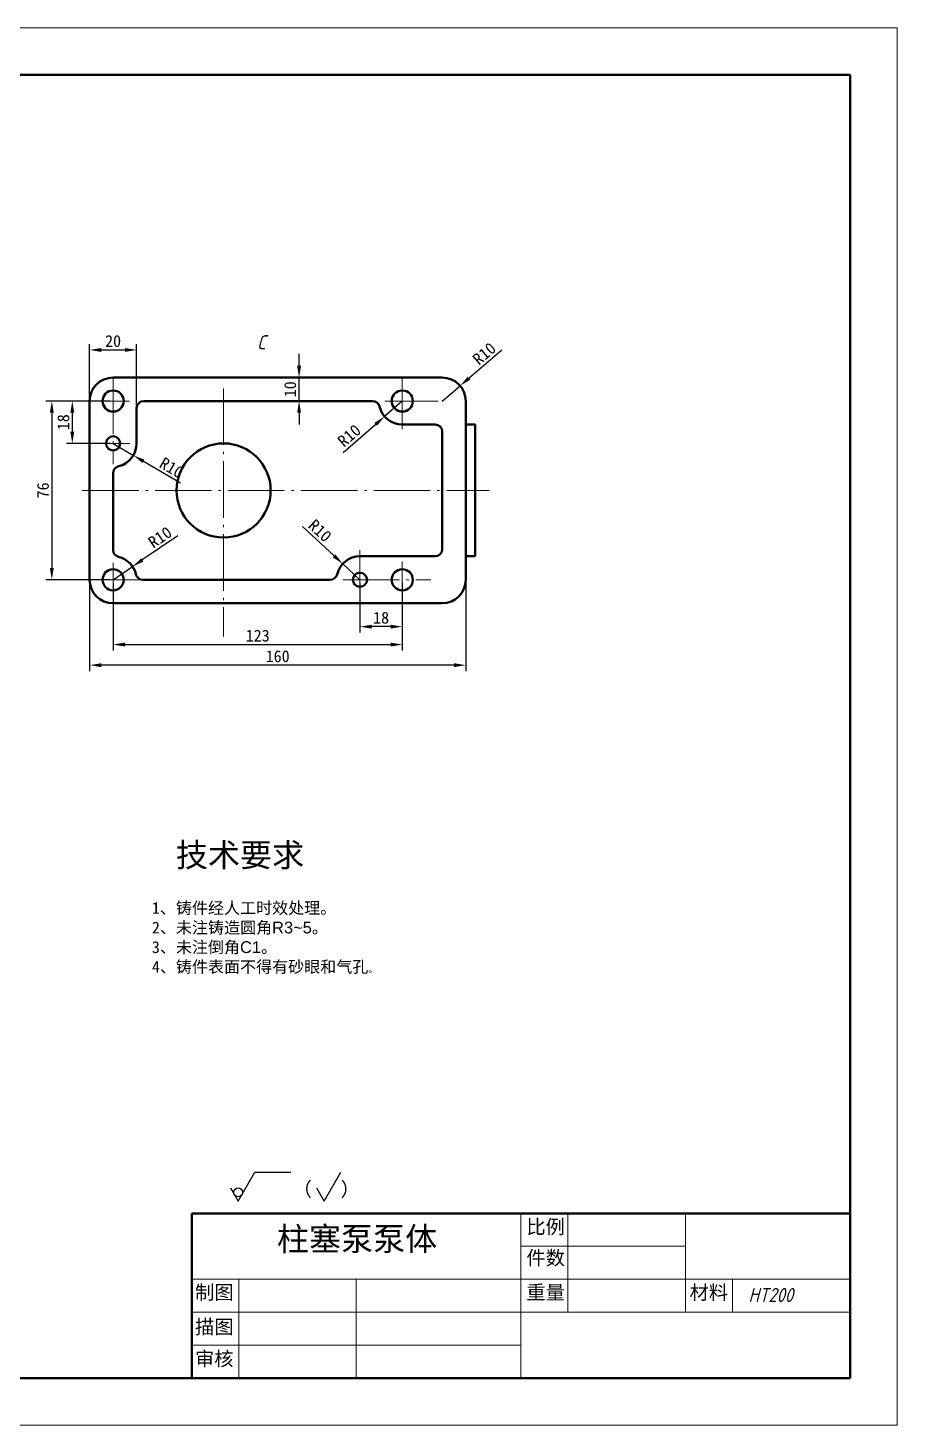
# Model space of a CAD drawing. Header units: millimetres. Extents: x 455 to 875, y 6 to 303.
# Drawn here: x 690.2 to 875, y 6.4 to 303.4 of the extents above; entities that cross this region are included whole.
import ezdxf

# ---------------------------------------------------------------- set-up
doc = ezdxf.new("R2010")
doc.units = ezdxf.units.MM
doc.linetypes.add('MYCENTER', pattern=[15.5, 12, -1.5, 0.5, -1.5])
doc.layers.add('尺寸层', color=7, linetype='Continuous')
doc.layers.add('标注层', color=7, linetype='Continuous')
for name, color, linetype, lineweight in [('点画线', 1, 'MYCENTER', 20), ('粗实线', 6, 'Continuous', 50), ('细实线', 7, 'Continuous', 20)]:
    doc.layers.add(name, color=color, linetype=linetype, lineweight=lineweight)
doc.styles.add('字符式样', font='gbeitc.shx')
doc.styles.add('汉字式样', font='SIMFANG.TTF', dxfattribs={"height": 3})
doc.dimstyles.new('ISO-25', dxfattribs={"dimtxt": 2.5, "dimasz": 2.5, "dimexe": 1.25, "dimexo": 0.625, "dimtad": 1, "dimlfac": 2, "dimtxsty": 'Standard', "dimcen": 2.5, "dimadec": 0, "dimazin": 0, "dimtfac": 1, "dimtmove": 0, "dimatfit": 3, "dimfxl": 0, "dimarcsym": 0})

# ---------------------------------------------------------------- blocks, each defined once
blk = doc.blocks.new('*D209')
at = {"layer": 'Defpoints', "color": 0}
for p in [(713.29, 234.98), (703.29, 224.12), (713.29, 222.62)]:
    blk.add_point(p, dxfattribs=at)
at = {"layer": '尺寸层', "color": 0, "lineweight": -2}
for p, q in [((703.29, 224.74), (703.29, 236.23)), ((705.79, 234.98), (710.79, 234.98)), ((713.29, 223.24), (713.29, 236.23))]:
    blk.add_line(p, q, dxfattribs=at)
at = {"layer": '尺寸层', "color": 0}
for points in [[(705.79, 235.4), (705.79, 234.56), (703.29, 234.98)], [(710.79, 235.4), (710.79, 234.56), (713.29, 234.98)]]:
    blk.add_solid(points, dxfattribs=at)
at = {"layer": '尺寸层', "color": 0, "insert": (708.29, 236.86), "char_height": 2.5, "attachment_point": 5}
blk.add_mtext('20', dxfattribs=at)
blk = doc.blocks.new('*D210')
at = {"layer": 'Defpoints', "color": 0}
for p in [(713.29, 229.12), (747.85, 229.12), (731.79, 224.12)]:
    blk.add_point(p, dxfattribs=at)
at = {"layer": '尺寸层', "color": 0, "lineweight": -2}
for p, q in [((747.85, 231.62), (747.85, 234.12)), ((713.92, 229.12), (749.1, 229.12)), ((747.85, 224.12), (747.85, 229.12)), ((732.42, 224.12), (749.1, 224.12)), ((747.85, 221.62), (747.85, 219.12))]:
    blk.add_line(p, q, dxfattribs=at)
at = {"layer": '尺寸层', "color": 0}
for points in [[(747.43, 231.62), (748.26, 231.62), (747.85, 229.12)], [(747.43, 221.62), (748.26, 221.62), (747.85, 224.12)]]:
    blk.add_solid(points, dxfattribs=at)
at = {"layer": '尺寸层', "color": 0, "insert": (745.97, 226.62), "char_height": 2.5, "attachment_point": 5, "rotation": 90}
blk.add_mtext('10', dxfattribs=at)
blk = doc.blocks.new('*D211')
at = {"layer": 'Defpoints', "color": 0}
for p in [(708.29, 224.12), (699.61, 215.12), (708.29, 215.12)]:
    blk.add_point(p, dxfattribs=at)
at = {"layer": '尺寸层', "color": 0, "lineweight": -2}
for p, q in [((707.67, 224.12), (698.36, 224.12)), ((699.61, 221.62), (699.61, 217.62)), ((707.67, 215.12), (698.36, 215.12))]:
    blk.add_line(p, q, dxfattribs=at)
at = {"layer": '尺寸层', "color": 0}
for points in [[(699.19, 221.62), (700.03, 221.62), (699.61, 224.12)], [(699.19, 217.62), (700.03, 217.62), (699.61, 215.12)]]:
    blk.add_solid(points, dxfattribs=at)
at = {"layer": '尺寸层', "color": 0, "insert": (697.73, 219.62), "char_height": 2.5, "attachment_point": 5, "rotation": 90}
blk.add_mtext('18', dxfattribs=at)
blk = doc.blocks.new('*D212')
at = {"layer": 'Defpoints', "color": 0}
for p in [(708.29, 224.12), (695.26, 186.12), (708.29, 186.12)]:
    blk.add_point(p, dxfattribs=at)
at = {"layer": '尺寸层', "color": 0, "lineweight": -2}
for p, q in [((707.67, 224.12), (694.01, 224.12)), ((695.26, 221.62), (695.26, 188.62)), ((707.67, 186.12), (694.01, 186.12))]:
    blk.add_line(p, q, dxfattribs=at)
at = {"layer": '尺寸层', "color": 0}
for points in [[(694.85, 221.62), (695.68, 221.62), (695.26, 224.12)], [(694.85, 188.62), (695.68, 188.62), (695.26, 186.12)]]:
    blk.add_solid(points, dxfattribs=at)
at = {"layer": '尺寸层', "color": 0, "insert": (693.39, 205.12), "char_height": 2.5, "attachment_point": 5, "rotation": 90}
blk.add_mtext('76', dxfattribs=at)
blk = doc.blocks.new('*D213')
at = {"layer": 'Defpoints', "color": 0}
for p in [(708.29, 186.12), (769.79, 186.12), (769.79, 172.35)]:
    blk.add_point(p, dxfattribs=at)
at = {"layer": '尺寸层', "color": 0, "lineweight": -2}
for p, q in [((708.29, 185.49), (708.29, 171.1)), ((769.79, 185.49), (769.79, 171.1)), ((710.79, 172.35), (767.29, 172.35))]:
    blk.add_line(p, q, dxfattribs=at)
at = {"layer": '尺寸层', "color": 0}
for points in [[(710.79, 172.77), (710.79, 171.94), (708.29, 172.35)], [(767.29, 172.77), (767.29, 171.94), (769.79, 172.35)]]:
    blk.add_solid(points, dxfattribs=at)
at = {"layer": '尺寸层', "color": 0, "insert": (739.04, 174.23), "char_height": 2.5, "attachment_point": 5}
blk.add_mtext('123', dxfattribs=at)
blk = doc.blocks.new('*D214')
at = {"layer": 'Defpoints', "color": 0}
for p in [(703.29, 186.12), (783.29, 186.12), (703.29, 167.97)]:
    blk.add_point(p, dxfattribs=at)
at = {"layer": '尺寸层', "color": 0, "lineweight": -2}
for p, q in [((703.29, 185.49), (703.29, 166.72)), ((783.29, 185.49), (783.29, 166.72)), ((780.79, 167.97), (705.79, 167.97))]:
    blk.add_line(p, q, dxfattribs=at)
at = {"layer": '尺寸层', "color": 0}
for points in [[(705.79, 168.39), (705.79, 167.55), (703.29, 167.97)], [(780.79, 168.39), (780.79, 167.55), (783.29, 167.97)]]:
    blk.add_solid(points, dxfattribs=at)
at = {"layer": '尺寸层', "color": 0, "insert": (743.29, 169.85), "char_height": 2.5, "attachment_point": 5}
blk.add_mtext('160', dxfattribs=at)
blk = doc.blocks.new('*D215')
at = {"layer": 'Defpoints', "color": 0}
for p in [(760.79, 186.12), (769.79, 185.8), (760.79, 176.16)]:
    blk.add_point(p, dxfattribs=at)
at = {"layer": '尺寸层', "color": 0, "lineweight": -2}
for p, q in [((760.79, 185.49), (760.79, 174.91)), ((769.79, 185.18), (769.79, 174.91)), ((767.29, 176.16), (763.29, 176.16))]:
    blk.add_line(p, q, dxfattribs=at)
at = {"layer": '尺寸层', "color": 0}
for points in [[(763.29, 176.57), (763.29, 175.74), (760.79, 176.16)], [(767.29, 176.57), (767.29, 175.74), (769.79, 176.16)]]:
    blk.add_solid(points, dxfattribs=at)
at = {"layer": '尺寸层', "color": 0, "insert": (765.29, 178.03), "char_height": 2.5, "attachment_point": 5}
blk.add_mtext('18', dxfattribs=at)
blk = doc.blocks.new('*D216')
at = {"layer": 'Defpoints', "color": 0}
for p in [(769.79, 224.12), (766.03, 220.83)]:
    blk.add_point(p, dxfattribs=at)
at = {"layer": '尺寸层', "color": 0, "lineweight": -2}
for p, q in [((769.79, 224.12), (766.03, 220.83)), ((757.23, 213.16), (764.14, 219.19))]:
    blk.add_line(p, q, dxfattribs=at)
at = {"layer": '尺寸层', "color": 0}
blk.add_solid([(763.87, 219.5), (764.42, 218.87), (766.03, 220.83)], dxfattribs=at)
at = {"layer": '尺寸层', "color": 0, "insert": (758.51, 216.77), "char_height": 2.5, "attachment_point": 5, "rotation": 41.0908}
blk.add_mtext('R10', dxfattribs=at)
blk = doc.blocks.new('*D217')
at = {"layer": 'Defpoints', "color": 0}
for p in [(708.29, 215.12), (712.6, 212.57)]:
    blk.add_point(p, dxfattribs=at)
at = {"layer": '尺寸层', "color": 0, "lineweight": -2}
for p, q in [((708.29, 215.12), (712.6, 212.57)), ((722.64, 206.63), (714.75, 211.3))]:
    blk.add_line(p, q, dxfattribs=at)
at = {"layer": '尺寸层', "color": 0}
blk.add_solid([(714.96, 211.66), (714.54, 210.94), (712.6, 212.57)], dxfattribs=at)
at = {"layer": '尺寸层', "color": 0, "insert": (720.73, 209.94), "char_height": 2.5, "attachment_point": 5, "rotation": 329.4084}
blk.add_mtext('R10', dxfattribs=at)
blk = doc.blocks.new('*D218')
at = {"layer": 'Defpoints', "color": 0}
for p in [(712.43, 188.93), (708.29, 186.12)]:
    blk.add_point(p, dxfattribs=at)
at = {"layer": '尺寸层', "color": 0, "lineweight": -2}
for p, q in [((722.08, 195.48), (714.5, 190.33)), ((708.29, 186.12), (712.43, 188.93))]:
    blk.add_line(p, q, dxfattribs=at)
at = {"layer": '尺寸层', "color": 0}
blk.add_solid([(714.26, 190.67), (714.73, 189.99), (712.43, 188.93)], dxfattribs=at)
at = {"layer": '尺寸层', "color": 0, "insert": (718.27, 195.16), "char_height": 2.5, "attachment_point": 5, "rotation": 34.1852}
blk.add_mtext('R10', dxfattribs=at)
blk = doc.blocks.new('*D219')
at = {"layer": 'Defpoints', "color": 0}
for p in [(757.13, 189.51), (760.79, 186.12)]:
    blk.add_point(p, dxfattribs=at)
at = {"layer": '尺寸层', "color": 0, "lineweight": -2}
for p, q in [((748.57, 197.45), (755.29, 191.21)), ((760.79, 186.12), (757.13, 189.51))]:
    blk.add_line(p, q, dxfattribs=at)
at = {"layer": '尺寸层', "color": 0}
blk.add_solid([(755.58, 191.52), (755.01, 190.91), (757.13, 189.51)], dxfattribs=at)
at = {"layer": '尺寸层', "color": 0, "insert": (752.29, 196.55), "char_height": 2.5, "attachment_point": 5, "rotation": 317.1756}
blk.add_mtext('R10', dxfattribs=at)
blk = doc.blocks.new('*D220')
at = {"layer": 'Defpoints', "color": 0}
for p in [(782.1, 227.36), (778.29, 224.12)]:
    blk.add_point(p, dxfattribs=at)
at = {"layer": '标注层', "color": 0, "lineweight": -2}
for p, q in [((790.98, 234.92), (784, 228.98)), ((778.29, 224.12), (782.1, 227.36))]:
    blk.add_line(p, q, dxfattribs=at)
at = {"layer": '标注层', "color": 0}
blk.add_solid([(783.73, 229.3), (784.27, 228.66), (782.1, 227.36)], dxfattribs=at)
at = {"layer": '标注层', "color": 0, "insert": (787.23, 234.19), "char_height": 2.5, "attachment_point": 5, "rotation": 40.4144}
blk.add_mtext('R10', dxfattribs=at)

msp = doc.modelspace()

# ---------------------------------------------------------------- linework, layer by layer
at = {"layer": '标注层'}
for p, q in [((734.8861, 54.0315), (738.4426, 60.1915)), ((734.8861, 54.0315), (738.4426, 60.1915)), ((738.4426, 60.1915), (746.0951, 60.1915)), ((753.1897, 54.0315), (756.7462, 60.1915)), ((733.2695, 56.8315), (734.8861, 54.0315)), ((733.2695, 56.8315), (734.8861, 54.0315)), ((751.5732, 56.8315), (753.1897, 54.0315))]:
    msp.add_line(p, q, dxfattribs=at)
msp.add_circle((734.8861, 55.8981), 0.9333, dxfattribs=at)
at = {"layer": '点画线'}
for p, q in [((708.2943, 229.1162), (708.2943, 210.7313)), ((769.7943, 229.1162), (769.7943, 218.1448)), ((731.7943, 226.8042), (731.7943, 174.0459)), ((703.2943, 224.1162), (711.8041, 224.1162)), ((766.0585, 224.1162), (777.405, 224.1162)), ((703.2943, 215.1162), (711.8539, 215.1162)), ((701.7355, 205.1162), (788.3134, 205.1162)), ((760.7943, 192.3955), (760.7943, 181.1162)), ((708.2943, 189.7191), (708.2943, 174.0459)), ((769.7943, 189.9788), (769.7943, 182.5485)), ((703.2943, 186.1162), (714.9672, 186.1162)), ((757.1689, 186.1162), (775.8484, 186.1162))]:
    msp.add_line(p, q, dxfattribs=at)
at = {"layer": '粗实线'}
for p, q in [((465.0196, 293.4319), (865.0196, 293.4319)), ((865.0196, 293.4319), (865.0196, 16.4319)), ((708.2943, 229.1162), (778.2943, 229.1162)), ((703.2943, 224.1162), (703.2943, 186.1162)), ((714.7943, 224.1162), (763.4698, 224.1162)), ((783.2943, 224.1162), (783.2943, 186.1162)), ((713.2943, 222.6162), (713.2943, 215.1162)), ((769.7943, 219.1162), (776.7943, 219.1162)), ((778.2943, 217.6162), (778.2943, 192.6162)), ((783.2943, 219.1162), (785.2943, 219.1162)), ((785.2943, 219.1162), (785.2943, 191.1162)), ((708.2943, 208.7917), (708.2943, 192.4408)), ((760.7943, 191.1162), (776.7943, 191.1162)), ((783.2943, 191.1162), (785.2943, 191.1162)), ((714.6189, 186.1162), (754.4698, 186.1162)), ((708.2943, 181.1162), (778.2943, 181.1162)), ((725.0196, 51.4319), (725.0196, 16.4319)), ((725.0196, 51.4319), (865.0196, 51.4319)), ((465.0196, 16.4319), (865.0196, 16.4319))]:
    msp.add_line(p, q, dxfattribs=at)
for centre, radius in [((708.2943, 224.1162), 2.25), ((769.7943, 224.1162), 2.25), ((708.2943, 215.1162), 1.5), ((731.7943, 205.1162), 10), ((708.2943, 186.1162), 2.25), ((760.7943, 186.1162), 1.5), ((769.7943, 186.1162), 2.25)]:
    msp.add_circle(centre, radius, dxfattribs=at)
for centre, radius, start, end in [((708.2943, 224.1162), 5, 90, 180), ((778.2943, 224.1162), 5, 0, 90), ((714.7943, 222.6162), 1.5, 90, 180), ((763.4698, 222.6162), 1.5, 13.342364, 90), ((769.7943, 224.1162), 5, 193.342364, 270), ((776.7943, 217.6162), 1.5, 0, 90), ((708.2943, 215.1162), 5, 283.342364, 0), ((709.7943, 208.7917), 1.5, 103.342364, 180), ((709.7943, 192.4408), 1.5, 180, 256.657636), ((708.2943, 186.1162), 5, 13.342364, 76.657636), ((760.7943, 186.1162), 5, 90, 166.657636), ((776.7943, 192.6162), 1.5, 270, 0), ((714.6189, 187.6162), 1.5, 193.342364, 270), ((754.4698, 187.6162), 1.5, 270, 346.657636), ((708.2943, 186.1162), 5, 180, 270), ((778.2943, 186.1162), 5, 270, 0)]:
    msp.add_arc(centre, radius, start, end, dxfattribs=at)
at = {"layer": '细实线'}
for p, q in [((455.0196, 303.4319), (875.0196, 303.4319)), ((875.0196, 303.4319), (875.0196, 6.4319)), ((795.0196, 51.4319), (795.0196, 16.4319)), ((805.0196, 51.4319), (805.0196, 30.4319)), ((830.0196, 51.4319), (830.0196, 30.4319)), ((795.0196, 44.4319), (830.0196, 44.4319)), ((725.0196, 37.4319), (865.0196, 37.4319)), ((735.0196, 37.4319), (735.0196, 16.4319)), ((760.0196, 37.4319), (760.0196, 16.4319)), ((840.0196, 37.4319), (840.0196, 30.4319)), ((725.0196, 30.4319), (865.0196, 30.4319)), ((725.0196, 23.4319), (795.0196, 23.4319)), ((455.0196, 6.4319), (875.0196, 6.4319))]:
    msp.add_line(p, q, dxfattribs=at)

# ---------------------------------------------------------------- texts
at = {"layer": '标注层', "attachment_point": 1}
for s, insert, char_height, width, style in [('C', (738.9035, 238.1155), 3, 4.073051, '字符式样'), ('   {\\H2x;技术要求\\P}\\P1、铸件经人工时效处理。\\P2、未注铸造圆角{\\fArial|b0|i0|c0|p32;R3~5\\fFangSong_GB2312|b0|i0|c134|p32;。\\P3、未注倒角\\fArial|b0|i0|c0|p32;C1\\fFangSong_GB2312|b0|i0|c134|p32;。\\P4、铸件表面不得有砂眼和气孔\\H0.6x;。}', (716.5395, 130.1114), 2.5, 71.461849, '汉字式样'), ('{\\fSimSun|b0|i0|c134|p0;（   ）}', (746.4746, 58.0836), 3, 14.504772, '字符式样'), ('比例', (796.1934, 50.082), 3, 10, '汉字式样'), ('柱塞泵泵体', (743.135, 48.5111), 5, 47.234008, '汉字式样'), ('件数', (796.1934, 43.4707), 3, 10, '汉字式样'), ('制图', (725.7265, 36.1447), 3, 10, '汉字式样'), ('重量', (796.1934, 36.1447), 3, 10, '汉字式样'), ('材料', (830.8902, 36.1447), 3, 10, '汉字式样'), ('HT200', (843.4266, 35.5695), 3, 21.592941, '字符式样'), ('描图', (725.7265, 28.7995), 3, 10, '汉字式样'), ('审核', (725.7265, 22.0194), 3, 10, '汉字式样')]:
    msp.add_mtext(s, dxfattribs=dict(at, insert=insert, char_height=char_height, width=width, style=style))

# ---------------------------------------------------------------- dimensions: what is measured, and where the dimension line sits
at = {"layer": '尺寸层'}
for base, p1, p2, picture, middle in [((713.2943, 234.9808), (703.2943, 224.1162), (713.2943, 222.6162), '*D209', (708.2943, 234.9808)), ((769.7943, 172.3549), (708.2943, 186.1162), (769.7943, 186.1162), '*D213', (739.0443, 172.3549))]:
    dim = msp.add_linear_dim(base=base, p1=p1, p2=p2, dimstyle='ISO-25', dxfattribs=at)
    dim.commit()
    dim.dimension.update_dxf_attribs({"geometry": picture, "text_midpoint": middle, "dimtype": 160})
dim = msp.add_linear_dim(base=(747.8476, 229.1162), p1=(731.7943, 224.1162), p2=(713.2943, 229.1162), angle=90, dimstyle='ISO-25', dxfattribs=at)
dim.commit()
dim.dimension.update_dxf_attribs({"geometry": '*D210', "text_midpoint": (747.8476, 226.6162), "dimtype": 160})
for base, p2, picture, middle in [((695.2646, 186.1162), (708.2943, 186.1162), '*D212', (693.3896, 205.1162)), ((699.6086, 215.1162), (708.2943, 215.1162), '*D211', (697.7336, 219.6162))]:
    dim = msp.add_linear_dim(base=base, p1=(708.2943, 224.1162), p2=p2, angle=90, dimstyle='ISO-25', dxfattribs=at)
    dim.commit()
    dim.dimension.update_dxf_attribs({"geometry": picture, "text_midpoint": middle})
for center, mpoint, picture, middle in [((769.7943, 224.1162), (766.026, 220.83), '*D216', (758.5131, 216.766)), ((708.2943, 215.1162), (712.5984, 212.5716), '*D217', (720.7261, 209.9447)), ((760.7943, 186.1162), (757.1271, 189.515), '*D219', (752.2897, 196.5548)), ((708.2943, 186.1162), (712.4305, 188.9256), '*D218', (718.2705, 195.1589))]:
    dim = msp.add_radius_dim(center=center, mpoint=mpoint, dimstyle='ISO-25', dxfattribs=at)
    dim.commit()
    dim.dimension.update_dxf_attribs({"geometry": picture, "text_midpoint": middle})
for base, p1, p2, picture, middle in [((703.2943, 167.9713), (783.2943, 186.1162), (703.2943, 186.1162), '*D214', (743.2943, 169.8463)), ((760.7943, 176.1583), (769.7943, 185.8037), (760.7943, 186.1162), '*D215', (765.2943, 178.0333))]:
    dim = msp.add_linear_dim(base=base, p1=p1, p2=p2, dimstyle='ISO-25', dxfattribs=at)
    dim.commit()
    dim.dimension.update_dxf_attribs({"geometry": picture, "text_midpoint": middle})
at = {"layer": '标注层'}
dim = msp.add_radius_dim(center=(778.2943, 224.1162), mpoint=(782.1012, 227.3578), dimstyle='ISO-25', dxfattribs=at)
dim.commit()
dim.dimension.update_dxf_attribs({"geometry": '*D220', "text_midpoint": (787.2304, 234.188)})

doc.saveas('drawing.dxf')
